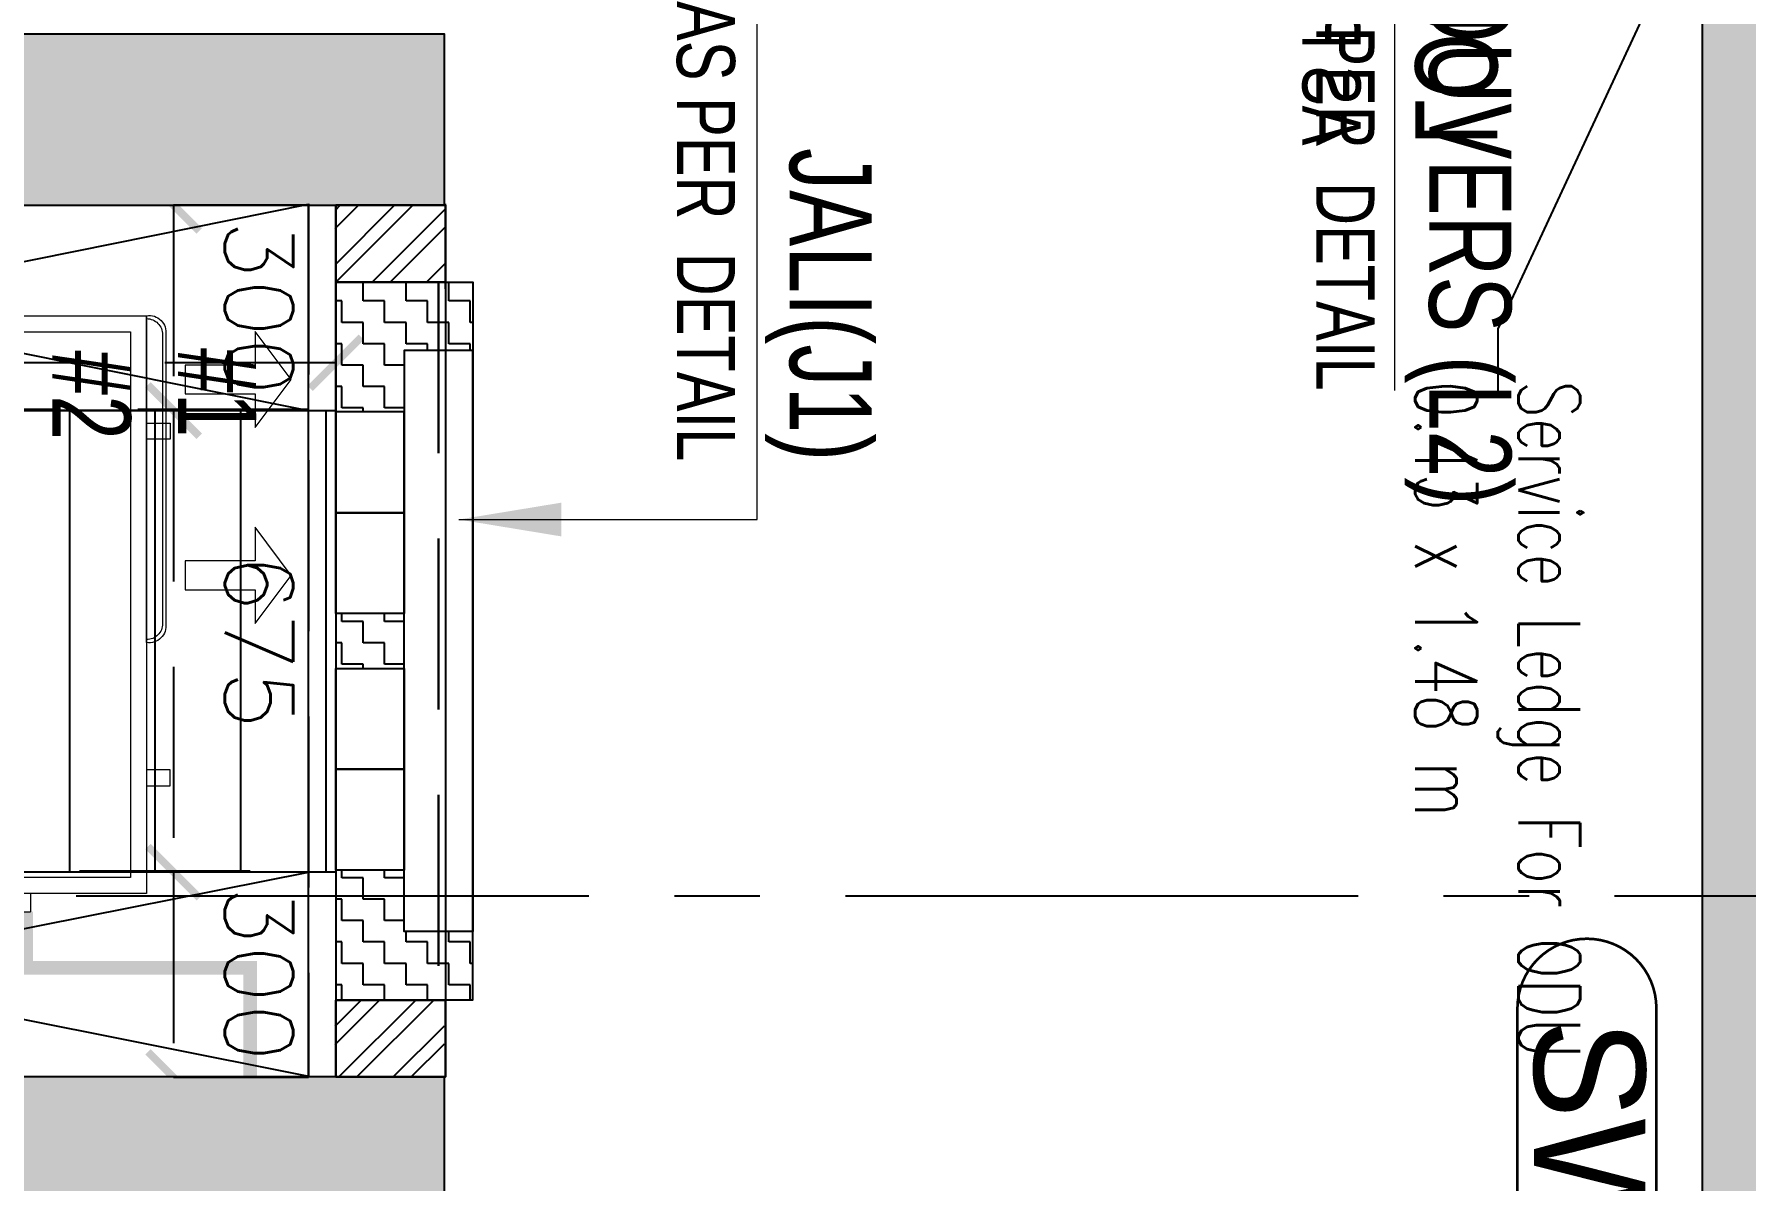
# Model space of a CAD drawing. Header units: millimetres. Extents: x -414464 to 1686, y -90036 to 108605.
# Drawn here: x -103731 to -101228, y -74787 to -73110 of the extents above; entities that cross this region are included whole.
import ezdxf
from ezdxf import colors
from ezdxf.entities.mleader import LeaderData, LeaderLine
from ezdxf.math import Vec2, Vec3

# ---------------------------------------------------------------- set-up
doc = ezdxf.new("R2010")
doc.units = ezdxf.units.MM
doc.header["$LTSCALE"] = 1000
doc.header["$MEASUREMENT"] = 0
for name, pattern in [('$1$AUDIT_D_120904163729-0', [0]), ('$36$HIDDEN', [0.375, 0.25, -0.125]), ('3BHK-A$1$AUDIT_D_120904163729-0', [0]), ('3BHK-A$1$PHANTOM2', [1.25, 0.625, -0.125, 0.125, -0.125, 0.125, -0.125]), ('AUDIT_D_120904163729-0', [0]), ('T8(T9 IS SIMILAR) - DIMENSION & TEXTING$1$AUDIT_D_120904163729-0', [0]), ('T8(T9 IS SIMILAR) - DIMENSION & TEXTING$1$HIDDEN', [0.375, 0.25, -0.125]), ('T8(T9 IS SIMILAR) - TYPICAL FLOOR ELEVATION$1$AUDIT_D_120904163729-0', [0]), ('T8(T9 IS SIMILAR) - TYPICAL FLOOR ELEVATION$1$HIDDEN', [0.375, 0.25, -0.125]), ('T8(T9 IS SIMILAR)$1$$0$HIDDEN', [0.375, 0.25, -0.125]), ('T8(T9 IS SIMILAR)$1$HIDDEN', [0.375, 0.25, -0.125]), ('T8_REFUGE COLUMNS$1$CENTER2', [1.125, 0.75, -0.125, 0.125, -0.125])]:
    doc.linetypes.add(name, pattern=pattern)
doc.layers.get('0').update_dxf_attribs({"linetype": 'AUDIT_D_120904163729-0'})
for name, color, linetype in [('$0$A-HATCH -160', 251, '$1$AUDIT_D_120904163729-0'), ('$21$A-DIMENSIONS', 2, '$36$HIDDEN'), ('3BHK-A$1$$1$CUT-OUT', 49, 'Continuous'), ('3BHK-A$1$A-HATCH -160', 251, '3BHK-A$1$AUDIT_D_120904163729-0'), ('3BHK-A$1$CUT-OUT', 49, 'Continuous'), ('3BHK-A$1$ELE 1', 1, 'Continuous'), ('a-rcc', 3, 'Continuous'), ('T8(T9 IS SIMILAR) - DIMENSION & TEXTING$1$A-DIMENSIONS', 2, 'T8(T9 IS SIMILAR) - DIMENSION & TEXTING$1$HIDDEN'), ('T8(T9 IS SIMILAR) - DIMENSION & TEXTING$1$A-PLUMBING', 7, 'T8(T9 IS SIMILAR) - DIMENSION & TEXTING$1$AUDIT_D_120904163729-0'), ('T8(T9 IS SIMILAR) - DIMENSION & TEXTING$1$pl-text', 7, 'Continuous'), ('T8(T9 IS SIMILAR) - TYPICAL FLOOR ELEVATION$1$A-WALL HATCH', 252, 'T8(T9 IS SIMILAR) - TYPICAL FLOOR ELEVATION$1$AUDIT_D_120904163729-0'), ('T8(T9 IS SIMILAR) - TYPICAL FLOOR ELEVATION$1$A-WALL-FEATURES', 6, 'T8(T9 IS SIMILAR) - TYPICAL FLOOR ELEVATION$1$AUDIT_D_120904163729-0'), ('T8(T9 IS SIMILAR)$1$$6$a-beam 2', 50, 'Continuous'), ('T8(T9 IS SIMILAR)$1$S-BEAM', 20, 'T8(T9 IS SIMILAR)$1$$0$HIDDEN'), ('T8_REFUGE COLUMNS$1$A-CENTERLINE', 193, 'T8_REFUGE COLUMNS$1$CENTER2'), ('T8_REFUGE COLUMNS$1$A-RCC COLS', 3, 'Continuous'), ('T8_TYPICAL COLUMNS$1$A-RCC COLS', 3, 'Continuous')]:
    doc.layers.add(name, color=color, linetype=linetype)
for name, color, linetype, lineweight in [('2BHK-A - BACK$1$R0-18-10-2014-T1-1st Podium Floor Plan$0$Text', 2, 'Continuous', 0), ('3BHK-A$1$$1$A-WALL- 160', 6, 'Continuous', 30), ('3BHK-A$1$A-AC DRAIN PIPE', 94, 'Continuous', 18), ('3BHK-A$1$A-ODU', 30, 'Continuous', 20), ('T8(T9 IS SIMILAR) - DIMENSION & TEXTING$1$R0-18-10-2014-T1-1st Podium Floor Plan$0$Text', 2, 'Continuous', 0), ('T8(T9 IS SIMILAR) - TYPICAL FLOOR ELEVATION$1$ELE-1', 4, 'Continuous', 30), ('T8(T9 IS SIMILAR)$1$D&W', 8, 'Continuous', 25), ('T8(T9 IS SIMILAR)$1$SCPL BEAM', 191, 'T8(T9 IS SIMILAR)$1$$0$HIDDEN', 13), ('T8_REFUGE COLUMNS$1$A-COLUMN NO size reduce', 81, 'Continuous', 25)]:
    doc.layers.add(name, color=color, linetype=linetype, lineweight=lineweight)
doc.layers.add('T8_REFUGE COLUMNS$1$COL-HATCH', color=7, linetype='Continuous', lineweight=25, true_color=0xa3a3a3)
doc.styles.add('2BHK-A - BACK$1$ARIAL ARROW', font='swisscl.ttf')
doc.styles.add('2BHK-A - BACK$1$Tahoma', font='tahoma.ttf')
doc.styles.add('T8(T9 IS SIMILAR) - DIMENSION & TEXTING$1$ARIAL ARROW', font='swisscl.ttf')
doc.styles.add('T8(T9 IS SIMILAR) - DIMENSION & TEXTING$1$Romans 1', font='romans.shx', dxfattribs={"height": 100})
doc.styles.add('T8(T9 IS SIMILAR) - DIMENSION & TEXTING$1$SIMPLEX - HT', font='simplex.shx', dxfattribs={"width": 0.7})
doc.styles.add('T8(T9 IS SIMILAR) - DIMENSION & TEXTING$1$Tahoma', font='tahoma.ttf')
doc.styles.add('T8_REFUGE COLUMNS$1$STANDARD', font='GOTHIC.TTF')
doc.dimstyles.new('2BHK-A - BACK$1$SAMATA STD', dxfattribs={"dimtxt": 100, "dimasz": 50, "dimexe": 50, "dimexo": 50, "dimgap": 10, "dimtad": 0, "dimdec": 0, "dimrnd": 5, "dimzin": 0, "dimdsep": 46, "dimtxsty": '2BHK-A - BACK$1$Tahoma', "dimblk": '2BHK-A - BACK$1$_Origin2', "dimcen": -50, "dimdle": 50, "dimclrd": 7, "dimclre": 7, "dimclrt": 7, "dimadec": 0, "dimazin": 0, "dimtfac": 1, "dimtdec": 0, "dimtmove": 1, "dimatfit": 3, "dimfxl": 150, "dimtfill": 1, "dimtolj": 1, "dimtzin": 0, "dimlwd": -1, "dimlwe": -1, "dimarcsym": 0})
doc.dimstyles.new('T8(T9 IS SIMILAR) - DIMENSION & TEXTING$1$ALPINE S', dxfattribs={"dimscale": 0, "dimtxt": 100, "dimasz": 75, "dimexe": 0, "dimexo": 0, "dimgap": 75, "dimtad": 1, "dimdec": 0, "dimzin": 0, "dimdsep": 46, "dimtxsty": 'T8(T9 IS SIMILAR) - DIMENSION & TEXTING$1$Romans 1', "dimblk": 'T8(T9 IS SIMILAR) - DIMENSION & TEXTING$1$_ArchTick', "dimcen": 0.09, "dimclrd": 256, "dimclre": 256, "dimclrt": 7, "dimadec": 0, "dimazin": 0, "dimtfac": 1, "dimtdec": 0, "dimtofl": 0, "dimtmove": 1, "dimatfit": 0, "dimldrblk": 'T8(T9 IS SIMILAR) - DIMENSION & TEXTING$1$_Open90', "dimfxl": 1, "dimtolj": 1, "dimtzin": 0, "dimarcsym": 0})
doc.dimstyles.new('T8(T9 IS SIMILAR) - DIMENSION & TEXTING$1$SAMATA STD', dxfattribs={"dimtxt": 100, "dimasz": 50, "dimexe": 50, "dimexo": 50, "dimgap": 10, "dimtad": 0, "dimdec": 0, "dimrnd": 5, "dimzin": 0, "dimdsep": 46, "dimtxsty": 'T8(T9 IS SIMILAR) - DIMENSION & TEXTING$1$Tahoma', "dimblk": 'T8(T9 IS SIMILAR) - DIMENSION & TEXTING$1$_Origin2', "dimcen": -50, "dimdle": 50, "dimclrd": 7, "dimclre": 7, "dimclrt": 7, "dimadec": 0, "dimazin": 0, "dimtfac": 1, "dimtdec": 0, "dimtmove": 1, "dimatfit": 3, "dimfxl": 150, "dimtfill": 1, "dimtolj": 1, "dimtzin": 0, "dimlwd": -1, "dimlwe": -1, "dimarcsym": 0})
pattern_1 = [(45, (-0.65, 1285.594), (-39.77475644, 39.77475644), []), (45, (25.864, 1285.594), (-39.77475644, 39.77475644), [])]

# ---------------------------------------------------------------- blocks, each defined once
blk = doc.blocks.new('T8_REFUGE COLUMNS')
at = {"layer": 'T8_REFUGE COLUMNS$1$COL-HATCH', "linetype": 'ByBlock'}
h = blk.add_hatch(color=256, dxfattribs=at)
h.dxf.hatch_style = 1
h.paths.add_polyline_path([(1215902.1, -5708099.9), (1213292.1, -5708099.9), (1213292.1, -5707849.9), (1215902.1, -5707849.9)])
h = blk.add_hatch(color=256, dxfattribs=at)
h.dxf.hatch_style = 1
h.paths.add_polyline_path([(1213587.1, -5709939.9), (1213337.1, -5709939.9), (1213337.1, -5714149.9), (1213587.1, -5714149.9)])
h = blk.add_hatch(color=256, dxfattribs=at)
h.dxf.hatch_style = 1
h.paths.add_polyline_path([(1214862.1, -5711799.9), (1215112.1, -5711799.9), (1215112.1, -5709939.9), (1214862.1, -5709939.9)])
at = {"layer": 'T8_REFUGE COLUMNS$1$A-CENTERLINE'}
blk.add_line((1214597.1, -5722853.5), (1214597.1, -5698299.6), dxfattribs=at)
at = {"layer": 'T8_REFUGE COLUMNS$1$A-COLUMN NO size reduce', "linetype": 'ByBlock', "const_width": 3.9}
blk.add_lwpolyline([(1214761.6, -5708370.6, -1), (1214761.6, -5708167.4), (1215365.6, -5708167.4, -1), (1215365.6, -5708370.6)], format="xyb", close=True, dxfattribs=at)
at = {"layer": 'T8_REFUGE COLUMNS$1$A-RCC COLS', "linetype": 'ByBlock'}
for points in [[(1215902.1, -5708099.9), (1213292.1, -5708099.9), (1213292.1, -5707849.9), (1215902.1, -5707849.9)], [(1213587.1, -5709939.9), (1213337.1, -5709939.9), (1213337.1, -5714149.9), (1213587.1, -5714149.9)], [(1214862.1, -5711799.9), (1215112.1, -5711799.9), (1215112.1, -5709939.9), (1214862.1, -5709939.9)]]:
    blk.add_lwpolyline(points, close=True, dxfattribs=at)
at = {"layer": 'T8_REFUGE COLUMNS$1$A-COLUMN NO size reduce', "linetype": 'ByBlock', "insert": (1214777.8, -5708183.7), "char_height": 162.5, "attachment_point": 1, "style": 'T8_REFUGE COLUMNS$1$STANDARD'}
blk.add_mtext_dynamic_manual_height_columns('SW14', width=444.685, gutter_width=500, heights=[0], dxfattribs=at)
blk = doc.blocks.new('T8_TYPICAL COLUMNS')
at = {"layer": 'T8_TYPICAL COLUMNS$1$A-RCC COLS', "linetype": 'ByBlock'}
blk.add_blockref('T8_REFUGE COLUMNS', (0, 0), dxfattribs=at)
blk = doc.blocks.new('3BHK-A$1$odu1')
at = {"layer": '3BHK-A$1$A-ODU'}
for p, q in [((258.1, -900), (258.1, -926.8)), ((271.4, -900), (271.4, -926.8)), ((289, -900), (289, -926.8)), ((302.3, -900), (302.3, -926.8)), ((271.4, -926.8), (258.1, -926.8)), ((302.3, -926.8), (289, -926.8))]:
    blk.add_line(p, q, dxfattribs=at)
for points in [[(88.5, -533), (88.5, -55, 0.504861), (60.4, -82.8), (60.4, -505.3, 0.504861)], [(88.5, -528.7), (88.5, -59.3), (88.5, -59.3, 0.414214), (65.1, -82.8), (65.1, -505.3, 0.414214), (88.5, -528.7)]]:
    blk.add_lwpolyline(points, format="xyb", close=True, dxfattribs=at)
for points in [[(388.5, -900), (388.5, -55), (88.5, -55), (88.5, -900)], [(365.1, -876.5), (365.1, -78.5), (112, -78.5), (112, -876.5)]]:
    blk.add_lwpolyline(points, close=True, dxfattribs=at)
at = {"layer": '3BHK-A$1$A-ODU', "color": 0, "lineweight": 20, "ltscale": 300}
for points in [[(32, -169.4), (-70.1, -169.4), (-70.1, -218.7), (-122.9, -148.3), (-70.1, -77.9), (-70.1, -127.2), (32, -127.2)], [(32, -456), (-70.1, -456), (-70.1, -505.3), (-122.9, -434.9), (-70.1, -364.4), (-70.1, -413.7), (32, -413.7)]]:
    blk.add_lwpolyline(points, close=True, dxfattribs=at)
at = {"layer": '3BHK-A$1$A-ODU', "color": 3}
for points in [[(88.5, -212.3), (53.8, -212.3), (53.8, -235.7), (88.5, -235.7)], [(388.5, -212.3), (463.5, -212.3), (463.5, -235.7), (388.5, -235.7)], [(88.5, -742.7), (53.8, -742.7), (53.8, -719.3), (88.5, -719.3)], [(388.5, -742.7), (463.5, -742.7), (463.5, -719.3), (388.5, -719.3)]]:
    blk.add_lwpolyline(points, dxfattribs=at)
blk = doc.blocks.new('3BHK-A')
at = {"layer": '3BHK-A$1$A-HATCH -160', "linetype": 'ByBlock'}
h = blk.add_hatch(dxfattribs=at)
h.set_pattern_fill('ANSI32', color=256, scale=150)
h.set_pattern_definition(pattern_1)
h.paths.add_polyline_path([(1197682.4, -5709940), (1197794.9, -5709940), (1197794.9, -5710099.8), (1197682.4, -5710099.8)])
h = blk.add_hatch(dxfattribs=at)
h.set_pattern_fill('ANSI32', color=256, scale=150)
h.set_pattern_definition(pattern_1)
h.paths.add_polyline_path([(1198844.9, -5710099.8), (1198957.4, -5710099.8), (1198957.4, -5709939.8), (1198844.9, -5709939.8)])
at = {"layer": '3BHK-A$1$CUT-OUT'}
h = blk.add_hatch(dxfattribs=at)
h.set_pattern_fill('ANSI31', color=256, scale=1000, angle=135)
h.set_pattern_definition([(180, (11267.68, 7945.86), (-2e-14, -125), [])])
h.paths.add_polyline_path([(1198657.1, -5710098.5), (1197982.2, -5710098.5), (1197981.9, -5711639.1), (1198657.1, -5711639.1)])
at = {"layer": '3BHK-A$1$$1$A-WALL- 160', "linetype": 'ByBlock', "elevation": 0}
for points in [[(1197794.9, -5709938.5), (1197682.4, -5709938.5), (1197682.4, -5710098.5), (1197794.9, -5710098.5)], [(1198844.9, -5709938.5), (1198957.4, -5709938.5), (1198957.4, -5710098.5), (1198844.9, -5710098.5)]]:
    blk.add_lwpolyline(points, close=True, dxfattribs=at)
at = {"layer": '3BHK-A$1$$1$CUT-OUT'}
for p, q in [((1198844.9, -5709938.5, 0), (1197794.9, -5709938.5, 0)), ((1198844.9, -5710098.5, 0), (1197794.9, -5710098.5, 0))]:
    blk.add_line(p, q, dxfattribs=at)
at = {"layer": '3BHK-A$1$A-AC DRAIN PIPE', "linetype": '3BHK-A$1$PHANTOM2', "ltscale": 0.1, "const_width": 20, "elevation": 0.1}
blk.add_lwpolyline([(1197924, -5710551.8), (1197842, -5710551.8), (1197842, -5710223.8), (1194188.4, -5710223.8), (1194188.4, -5710890.1), (1192557.7, -5710890.1)], dxfattribs=at)
at = {"layer": '3BHK-A$1$CUT-OUT'}
for p, q in [((1197683.8, -5711639.1, 0), (1197982, -5710138.5, 0.4)), ((1197982, -5711639.1, 0.4), (1197683.8, -5710138.5, 0)), ((1198958.8, -5711639.1, 0), (1198657.1, -5710138.5, 0.4)), ((1198657.1, -5711639.1, 0.4), (1198958.8, -5710138.5, 0))]:
    blk.add_line(p, q, dxfattribs=at)
at = {"layer": '3BHK-A$1$CUT-OUT', "elevation": 0.4}
blk.add_lwpolyline([(1198657.1, -5710098.5), (1197982.2, -5710098.5), (1197981.9, -5711639.1), (1198657.1, -5711639.1)], close=True, dxfattribs=at)
at = {"layer": '3BHK-A$1$ELE 1', "linetype": 'ByBlock'}
for p, q in [((1197683.8, -5710138.5, 0), (1198957.5, -5710138.5, -0.5)), ((1197982, -5710138.5, 0.4), (1197982, -5711639.1, 0.4)), ((1198657.1, -5710138.5, 0.4), (1198657.1, -5711639.1, 0.4))]:
    blk.add_line(p, q, dxfattribs=at)
at = {"layer": '3BHK-A$1$A-ODU', "rotation": 270.0000792536792}
blk.add_blockref('3BHK-A$1$odu1', (1198850.8, -5710287, 0.1), dxfattribs=at)
blk = doc.blocks.new('2BHK-A - BACK$1$_Origin2')
at = {"color": 0, "linetype": 'ByBlock', "lineweight": -2}
blk.add_line((-0.5, 0), (-1, 0), dxfattribs=at)
for radius in [0.5, 0.25]:
    blk.add_circle((0, 0), radius, dxfattribs=at)
blk = doc.blocks.new('T8(T9 IS SIMILAR) - TYPICAL FLOOR ELEVATION$1$JG')
at = {"layer": 'T8(T9 IS SIMILAR) - TYPICAL FLOOR ELEVATION$1$A-WALL HATCH', "linetype": 'ByBlock'}
h = blk.add_hatch(dxfattribs=at)
h.set_pattern_fill('ZIGZAG', color=256, scale=250)
h.set_pattern_definition([(0, (0, 0), (31.25, 31.25), [31.25, -31.25]), (90, (31.25, 0), (-31.25, 31.25), [31.25, -31.25])])
h.paths.add_polyline_path([(1133312.3, -5722820.5), (1133392.5, -5722820.5), (1133392.5, -5722720.5), (1133312.3, -5722720.5)])
edge = h.paths.add_edge_path()
edge.add_line((1133877.2, -5722870.5), (1133877.2, -5722920.5))
edge.add_line((1133877.2, -5722920.5), (1133777.2, -5722920.5))
edge.add_line((1133777.2, -5722920.5), (1133777.2, -5722870.5))
edge.add_line((1133777.2, -5722870.5), (1133777.2, -5722820.5))
edge.add_line((1133777.2, -5722820.5), (1133687.4, -5722820.5))
edge.add_line((1133687.4, -5722820.5), (1133687.4, -5722720.5))
edge.add_line((1133687.4, -5722720.5), (1133877.2, -5722720.6))
edge.add_line((1133877.2, -5722720.6), (1133877.2, -5722870.5))
edge.add_line((1132827.4, -5722870.5), (1132827.4, -5722920.5))
edge.add_line((1132827.4, -5722920.5), (1132927.4, -5722920.5))
edge.add_line((1132927.4, -5722920.5), (1132927.4, -5722870.5))
edge.add_line((1132927.4, -5722870.5), (1132927.4, -5722820.5))
edge.add_line((1132927.4, -5722820.5), (1133017.4, -5722820.5))
edge.add_line((1133017.4, -5722820.5), (1133017.4, -5722720.5))
edge.add_line((1133017.4, -5722720.5), (1132827.4, -5722720.5))
edge.add_line((1132827.4, -5722720.5), (1132827.4, -5722870.5))
at = {"layer": 'T8(T9 IS SIMILAR) - TYPICAL FLOOR ELEVATION$1$A-WALL-FEATURES', "color": 3, "elevation": -1.3}
for points in [[(1132827.4, -5722870.5), (1132827.4, -5722870.5), (1132827.4, -5722920.5), (1132927.4, -5722920.5), (1132927.4, -5722870.5), (1132927.4, -5722820.5), (1133017.4, -5722820.5), (1133017.4, -5722720.5), (1132827.4, -5722720.5), (1132827.4, -5722870.5)], [(1133877.2, -5722870.5), (1133877.2, -5722870.5), (1133877.2, -5722920.5), (1133777.2, -5722920.5), (1133777.2, -5722870.5), (1133777.2, -5722820.5), (1133687.4, -5722820.5), (1133687.4, -5722720.5), (1133877.2, -5722720.6), (1133877.2, -5722870.5)]]:
    blk.add_lwpolyline(points, dxfattribs=at)
blk.add_lwpolyline([(1133312.3, -5722820.5), (1133392.5, -5722820.5), (1133392.5, -5722720.5), (1133312.3, -5722720.5)], close=True, dxfattribs=at)
at = {"layer": 'T8(T9 IS SIMILAR) - TYPICAL FLOOR ELEVATION$1$ELE-1', "color": 5}
for p, q in [((1133017.4, -5722720.5, -1.3), (1133312.3, -5722720.5, -1.3)), ((1133164.8, -5722820.5, -1.3), (1133164.8, -5722720.5, -1.3)), ((1133687.4, -5722720.5, -1.3), (1133392.5, -5722720.5, -1.3)), ((1133539.9, -5722820.5, -1.3), (1133539.9, -5722720.5, -1.3)), ((1133312.3, -5722820.5, -1.3), (1133017.4, -5722820.5, -1.3)), ((1133392.5, -5722820.5, -1.3), (1133687.4, -5722820.5, -1.3)), ((1132927.4, -5722920.5, -1.3), (1133777.2, -5722920.5, -1.3))]:
    blk.add_line(p, q, dxfattribs=at)
at = {"layer": 'T8(T9 IS SIMILAR) - TYPICAL FLOOR ELEVATION$1$ELE-1', "color": 5, "linetype": 'T8(T9 IS SIMILAR) - TYPICAL FLOOR ELEVATION$1$HIDDEN'}
blk.add_line((1133877.2, -5722870.5, -1.3), (1132827.4, -5722870.5, -1.3), dxfattribs=at)
blk = doc.blocks.new('T8(T9 IS SIMILAR) - TYPICAL FLOOR ELEVATION')
at = {"layer": 'T8(T9 IS SIMILAR) - TYPICAL FLOOR ELEVATION$1$A-WALL-FEATURES', "linetype": 'ByBlock', "rotation": 180}
blk.add_blockref('T8(T9 IS SIMILAR) - TYPICAL FLOOR ELEVATION$1$JG', (2347576.9, -11432819.1, 1.8), dxfattribs=at)
blk = doc.blocks.new('T8(T9 IS SIMILAR) - DIMENSION & TEXTING$1$_Origin2')
at = {"color": 0, "linetype": 'ByBlock', "lineweight": -2}
blk.add_line((-0.5, 0), (-1, 0), dxfattribs=at)
for radius in [0.5, 0.25]:
    blk.add_circle((0, 0), radius, dxfattribs=at)
blk = doc.blocks.new('T8(T9 IS SIMILAR) - DIMENSION & TEXTING$1$_ArchTick')
at = {"color": 0, "linetype": 'ByBlock', "const_width": 0.15}
blk.add_lwpolyline([(-0.5, -0.5), (0.5, 0.5)], dxfattribs=at)
blk = doc.blocks.new('*D1402')
at = {"layer": 'T8(T9 IS SIMILAR) - DIMENSION & TEXTING$1$A-DIMENSIONS', "linetype": 'T8(T9 IS SIMILAR) - DIMENSION & TEXTING$1$HIDDEN', "lineweight": -2, "transparency": 16777216}
for p, q in [((1213587.3, -5710138.5), (1213587.3, -5710336)), ((1213887.5, -5710138.5), (1213887.5, -5710336))]:
    blk.add_line(p, q, dxfattribs=at)
at = {"layer": 'T8(T9 IS SIMILAR) - DIMENSION & TEXTING$1$A-DIMENSIONS', "lineweight": -2, "transparency": 16777216}
blk.add_line((1213587.3, -5710336), (1213887.5, -5710336), dxfattribs=at)
at = {"layer": 'T8(T9 IS SIMILAR) - DIMENSION & TEXTING$1$A-DIMENSIONS', "linetype": 'ByBlock', "lineweight": -2, "transparency": 16777216, "xscale": 75, "yscale": 75, "zscale": 75, "rotation": 180}
blk.add_blockref('T8(T9 IS SIMILAR) - DIMENSION & TEXTING$1$_ArchTick', (1213587.3, -5710336), dxfattribs=at)
at = {"layer": 'T8(T9 IS SIMILAR) - DIMENSION & TEXTING$1$A-DIMENSIONS', "linetype": 'ByBlock', "lineweight": -2, "transparency": 16777216, "xscale": 75, "yscale": 75, "zscale": 75}
blk.add_blockref('T8(T9 IS SIMILAR) - DIMENSION & TEXTING$1$_ArchTick', (1213887.5, -5710336), dxfattribs=at)
at = {"layer": 'T8(T9 IS SIMILAR) - DIMENSION & TEXTING$1$A-DIMENSIONS', "color": 7, "linetype": 'ByBlock', "transparency": 16777216, "insert": (1213737.4, -5710211), "char_height": 100, "attachment_point": 5, "style": 'T8(T9 IS SIMILAR) - DIMENSION & TEXTING$1$Romans 1'}
blk.add_mtext('\\A1;300', dxfattribs=at)
blk = doc.blocks.new('T8(T9 IS SIMILAR) - DIMENSION & TEXTING$1$_Open90')
at = {"color": 0, "linetype": 'ByBlock', "lineweight": -2}
for p, q in [((-0.5, 0.5), (0, 0)), ((0, 0), (-1, 0)), ((0, 0), (-0.5, -0.5))]:
    blk.add_line(p, q, dxfattribs=at)
blk = doc.blocks.new('*D1403')
at = {"layer": 'T8(T9 IS SIMILAR) - DIMENSION & TEXTING$1$A-DIMENSIONS', "linetype": 'T8(T9 IS SIMILAR) - DIMENSION & TEXTING$1$HIDDEN', "lineweight": -2, "transparency": 16777216}
for p, q in [((1213643.5, -5710098.8), (1213817.6, -5710098.8)), ((1213643.7, -5711639.2), (1213817.6, -5711639.2))]:
    blk.add_line(p, q, dxfattribs=at)
at = {"layer": 'T8(T9 IS SIMILAR) - DIMENSION & TEXTING$1$A-DIMENSIONS', "lineweight": -2, "transparency": 16777216}
blk.add_line((1213817.6, -5710098.8), (1213817.6, -5711639.2), dxfattribs=at)
at = {"layer": 'T8(T9 IS SIMILAR) - DIMENSION & TEXTING$1$A-DIMENSIONS', "linetype": 'ByBlock', "lineweight": -2, "transparency": 16777216, "xscale": 75, "yscale": 75, "zscale": 75}
for p, rotation in [((1213817.6, -5710098.8), 90), ((1213817.6, -5711639.2), 270)]:
    blk.add_blockref('T8(T9 IS SIMILAR) - DIMENSION & TEXTING$1$_ArchTick', p, dxfattribs=dict(at, rotation=rotation))
at = {"layer": 'T8(T9 IS SIMILAR) - DIMENSION & TEXTING$1$A-DIMENSIONS', "color": 7, "linetype": 'ByBlock', "transparency": 16777216, "insert": (1213692.6, -5710869), "char_height": 100, "attachment_point": 5, "rotation": 90, "style": 'T8(T9 IS SIMILAR) - DIMENSION & TEXTING$1$Romans 1'}
blk.add_mtext('\\A1;1540', dxfattribs=at)
blk = doc.blocks.new('*D1249')
at = {"layer": 'T8(T9 IS SIMILAR) - DIMENSION & TEXTING$1$A-DIMENSIONS', "linetype": 'T8(T9 IS SIMILAR) - DIMENSION & TEXTING$1$HIDDEN', "lineweight": -2, "transparency": 16777216}
for p, q in [((1213887.5, -5710138.5), (1213887.5, -5710336)), ((1214562.6, -5710138.5), (1214562.6, -5710336))]:
    blk.add_line(p, q, dxfattribs=at)
at = {"layer": 'T8(T9 IS SIMILAR) - DIMENSION & TEXTING$1$A-DIMENSIONS', "lineweight": -2, "transparency": 16777216}
blk.add_line((1213887.5, -5710336), (1214562.6, -5710336), dxfattribs=at)
at = {"layer": 'T8(T9 IS SIMILAR) - DIMENSION & TEXTING$1$A-DIMENSIONS', "linetype": 'ByBlock', "lineweight": -2, "transparency": 16777216, "xscale": 75, "yscale": 75, "zscale": 75, "rotation": 180}
blk.add_blockref('T8(T9 IS SIMILAR) - DIMENSION & TEXTING$1$_ArchTick', (1213887.5, -5710336), dxfattribs=at)
at = {"layer": 'T8(T9 IS SIMILAR) - DIMENSION & TEXTING$1$A-DIMENSIONS', "linetype": 'ByBlock', "lineweight": -2, "transparency": 16777216, "xscale": 75, "yscale": 75, "zscale": 75}
blk.add_blockref('T8(T9 IS SIMILAR) - DIMENSION & TEXTING$1$_ArchTick', (1214562.6, -5710336), dxfattribs=at)
at = {"layer": 'T8(T9 IS SIMILAR) - DIMENSION & TEXTING$1$A-DIMENSIONS', "color": 7, "linetype": 'ByBlock', "transparency": 16777216, "insert": (1214225, -5710211), "char_height": 100, "attachment_point": 5, "style": 'T8(T9 IS SIMILAR) - DIMENSION & TEXTING$1$Romans 1'}
blk.add_mtext('\\A1;675', dxfattribs=at)
blk = doc.blocks.new('*D1250')
at = {"layer": 'T8(T9 IS SIMILAR) - DIMENSION & TEXTING$1$A-DIMENSIONS', "linetype": 'T8(T9 IS SIMILAR) - DIMENSION & TEXTING$1$HIDDEN', "lineweight": -2, "transparency": 16777216}
for p, q in [((1214562.6, -5710138.5), (1214562.6, -5710336)), ((1214862.8, -5710138.5), (1214862.8, -5710336))]:
    blk.add_line(p, q, dxfattribs=at)
at = {"layer": 'T8(T9 IS SIMILAR) - DIMENSION & TEXTING$1$A-DIMENSIONS', "lineweight": -2, "transparency": 16777216}
blk.add_line((1214562.6, -5710336), (1214862.8, -5710336), dxfattribs=at)
at = {"layer": 'T8(T9 IS SIMILAR) - DIMENSION & TEXTING$1$A-DIMENSIONS', "linetype": 'ByBlock', "lineweight": -2, "transparency": 16777216, "xscale": 75, "yscale": 75, "zscale": 75, "rotation": 180}
blk.add_blockref('T8(T9 IS SIMILAR) - DIMENSION & TEXTING$1$_ArchTick', (1214562.6, -5710336), dxfattribs=at)
at = {"layer": 'T8(T9 IS SIMILAR) - DIMENSION & TEXTING$1$A-DIMENSIONS', "linetype": 'ByBlock', "lineweight": -2, "transparency": 16777216, "xscale": 75, "yscale": 75, "zscale": 75}
blk.add_blockref('T8(T9 IS SIMILAR) - DIMENSION & TEXTING$1$_ArchTick', (1214862.8, -5710336), dxfattribs=at)
at = {"layer": 'T8(T9 IS SIMILAR) - DIMENSION & TEXTING$1$A-DIMENSIONS', "color": 7, "linetype": 'ByBlock', "transparency": 16777216, "insert": (1214711.7, -5710211), "char_height": 100, "attachment_point": 5, "style": 'T8(T9 IS SIMILAR) - DIMENSION & TEXTING$1$Romans 1'}
blk.add_mtext('\\A1;300', dxfattribs=at)
blk = doc.blocks.new('2BHK-A - BACK')
at = {"layer": '2BHK-A - BACK$1$R0-18-10-2014-T1-1st Podium Floor Plan$0$Text', "insert": (1199044.9, -5708686.2, 0), "char_height": 120, "width": 3557.379, "attachment_point": 7, "style": '2BHK-A - BACK$1$ARIAL ARROW'}
blk.add_mtext('LOUVERS\\P{\\H0.70833x;AS PER  DETAIL}', dxfattribs=at)
at = {"layer": '2BHK-A - BACK$1$R0-18-10-2014-T1-1st Podium Floor Plan$0$Text'}
blk.add_leader([(1199816.8, -5708099.9), (1199816.8, -5708550.5), (1198982.9, -5708550.5)], dimstyle='2BHK-A - BACK$1$SAMATA STD', override={"dimscale": 1, "dimasz": 150, "dimclrd": 2, "dimfxlon": 1, "dimarcsym": 1}, dxfattribs=at)
blk = doc.blocks.new('T8(T9 IS SIMILAR) - DIMENSION & TEXTING$1$A$C77D62699')
at = {"layer": 'T8(T9 IS SIMILAR) - DIMENSION & TEXTING$1$pl-text', "lineweight": 13, "ltscale": 100}
ml = blk.add_multileader_mtext('Standard', dxfattribs=at)
ml.set_content('\\pxql,t45;{\\C256;Service Ledge For ODU \\P0.43 x 1.48 m}', color=4, style='T8(T9 IS SIMILAR) - DIMENSION & TEXTING$1$SIMPLEX - HT')
ml.set_leader_properties(color=256, linetype='ByLayer', lineweight=-1)
ml.build(insert=Vec2(0, 0))
ml.multileader.update_dxf_attribs({"text_left_attachment_type": 2, "text_right_attachment_type": 2, "dogleg_length": 100, "arrow_head_size": 45.3})
ctx = ml.context
ctx.base_point, ctx.char_height, ctx.arrow_head_size, ctx.landing_gap_size, ctx.plane_origin, ctx.plane_x_axis, ctx.plane_y_axis = Vec3(7592.9, 5474.7), 90.524, 45.3, 22.6, Vec3(7113.3, 4739), Vec3(-1, -0.000124), Vec3(0.000124, -1)
ctx.left_attachment, ctx.right_attachment, ctx.text_align_type = 2, 2, 2
notes = []
notes.append((ctx, [(1, (1, 1, 0), (6315.6, 5474.6), (1, 0.000124), 90.5, [(2, [(5330.1, 5932.8)], 0, [])])]))
ctx.mtext.insert, ctx.mtext.text_direction, ctx.mtext.rotation, ctx.mtext.width, ctx.mtext.alignment, ctx.mtext.flow_direction = Vec3(7533.1, 5595.4), Vec3(1, 0.000124), 0.000124, 1141.488, 3, 5
for ctx, leaders in notes:
    for number, flags, end, landing, length, lines in leaders:
        leader = LeaderData()
        leader.index, (leader.has_last_leader_line, leader.has_dogleg_vector, leader.attachment_direction) = number, flags
        leader.last_leader_point, leader.dogleg_vector, leader.dogleg_length = Vec3(end), Vec3(landing), length
        for number, points, colour, breaks in lines:
            line = LeaderLine()
            line.index, line.vertices, line.color, line.breaks = number, Vec3.list(points), colors.encode_raw_color(colour), breaks
            leader.lines.append(line)
        ctx.leaders.append(leader)
blk = doc.blocks.new('T8(T9 IS SIMILAR) - DIMENSION & TEXTING')
at = {"layer": 'T8(T9 IS SIMILAR) - DIMENSION & TEXTING$1$A-PLUMBING', "linetype": 'ByBlock'}
blk.add_blockref('T8(T9 IS SIMILAR) - DIMENSION & TEXTING$1$A$C77D62699', (1207452.3, -5713874), dxfattribs=at)
at = {"layer": 'T8(T9 IS SIMILAR) - DIMENSION & TEXTING$1$R0-18-10-2014-T1-1st Podium Floor Plan$0$Text', "style": 'T8(T9 IS SIMILAR) - DIMENSION & TEXTING$1$ARIAL ARROW'}
for s, insert, char_height, width, attachment_point in [('LOUVERS (L2)\\P{\\H0.70833x;AS PER  DETAIL}', (1213185.3, -5708379.6), 120, 3557.379, 1), ('JALI(J1)\\P{\\H0.70833x;AS PER  DETAIL}', (1213961.6, -5709314.9, 0.5), 120, 3557.379, 3), ('#1', (1213926.8, -5710329.8, 0), 114.75, 1512.561, 9), ('#2', (1213930.4, -5710513.4, 0), 114.75, 1512.561, 9)]:
    blk.add_mtext(s, dxfattribs=dict(at, insert=insert, char_height=char_height, width=width, attachment_point=attachment_point))
at = {"layer": 'T8(T9 IS SIMILAR) - DIMENSION & TEXTING$1$A-DIMENSIONS', "linetype": 'ByBlock'}
dim = blk.add_linear_dim(base=(1213817.6, -5711639.2), p1=(1213643.5, -5710098.8), p2=(1213643.7, -5711639.2), angle=270, dimstyle='T8(T9 IS SIMILAR) - DIMENSION & TEXTING$1$ALPINE S', override={"dimscale": 1, "dimfxl": 5, "dimarcsym": 1}, dxfattribs=at)
dim.commit()
dim.dimension.update_dxf_attribs({"geometry": '*D1403', "text_midpoint": (1213692.6, -5710869)})
for base, p1, p2, picture, middle in [((1213887.5, -5710336), (1213587.3, -5710138.5, 0), (1213887.5, -5710138.5, 0.9), '*D1402', (1213737.4, -5710336)), ((1214862.8, -5710336), (1214562.6, -5710138.5), (1214862.8, -5710138.5, 0.5), '*D1250', (1214711.7, -5710336))]:
    dim = blk.add_linear_dim(base=base, p1=p1, p2=p2, dimstyle='T8(T9 IS SIMILAR) - DIMENSION & TEXTING$1$ALPINE S', override={"dimscale": 1, "dimfxl": 5, "dimarcsym": 1}, dxfattribs=at)
    dim.commit()
    dim.dimension.update_dxf_attribs({"geometry": picture, "text_midpoint": middle, "dimtype": 128})
dim = blk.add_linear_dim(base=(1214562.6, -5710336), p1=(1213887.5, -5710138.5, 0.9), p2=(1214562.6, -5710138.5, 0.9), dimstyle='T8(T9 IS SIMILAR) - DIMENSION & TEXTING$1$ALPINE S', override={"dimscale": 1, "dimfxl": 5, "dimarcsym": 1}, dxfattribs=at)
dim.commit()
dim.dimension.update_dxf_attribs({"geometry": '*D1249', "text_midpoint": (1214225, -5710211)})
at = {"layer": 'T8(T9 IS SIMILAR) - DIMENSION & TEXTING$1$R0-18-10-2014-T1-1st Podium Floor Plan$0$Text'}
for points in [[(1213024.6, -5708099.8), (1213024.6, -5708550.4), (1213858.4, -5708550.4)], [(1214046.9, -5709919), (1214046.9, -5709482.5), (1213213, -5709482.5)]]:
    blk.add_leader(points, dimstyle='T8(T9 IS SIMILAR) - DIMENSION & TEXTING$1$SAMATA STD', override={"dimscale": 1, "dimasz": 150, "dimclrd": 2, "dimfxlon": 1, "dimarcsym": 1}, dxfattribs=at)
blk = doc.blocks.new('T8(T9 IS SIMILAR)')
at = {"layer": 'T8(T9 IS SIMILAR)$1$D&W', "linetype": 'ByBlock', "xscale": -1}
for name, p in [('2BHK-A - BACK', (2412544.6, 0)), ('3BHK-A', (2412544.6, 0, 0.5))]:
    blk.add_blockref(name, p, dxfattribs=at)
at = {"layer": 'T8(T9 IS SIMILAR)$1$D&W', "linetype": 'ByBlock'}
blk.add_blockref('T8(T9 IS SIMILAR) - TYPICAL FLOOR ELEVATION', (0, 0), dxfattribs=at)
blk.add_blockref('T8_TYPICAL COLUMNS', (0, 0), dxfattribs=at)
at = {"layer": 'T8(T9 IS SIMILAR)$1$$6$a-beam 2', "linetype": 'ByBlock'}
blk.add_blockref('T8(T9 IS SIMILAR) - DIMENSION & TEXTING', (0, 0), dxfattribs=at)
at = {"layer": 'T8(T9 IS SIMILAR)$1$S-BEAM'}
for p, q in [((1213585, -5709938.6, -0.3), (1214861.4, -5709938.5, -0.3)), ((1213585, -5710138.6, -0.3), (1214861.4, -5710138.5, -0.3))]:
    blk.add_line(p, q, dxfattribs=at)
at = {"layer": 'T8(T9 IS SIMILAR)$1$SCPL BEAM', "linetype": 'T8(T9 IS SIMILAR)$1$HIDDEN', "elevation": -0.3}
blk.add_lwpolyline([(1214560.1, -5710138.5), (1213885.6, -5710138.5), (1213885.3, -5711599.2), (1214560.1, -5711598.8)], close=True, dxfattribs=at)
blk = doc.blocks.new('A$C48506478')
at = {"layer": '$21$A-DIMENSIONS', "linetype": 'ByBlock'}
blk.add_blockref('T8(T9 IS SIMILAR)', (-1195542.6, 5727884.6), dxfattribs=at)
at = {"layer": '$0$A-HATCH -160', "linetype": 'ByBlock'}
blk.add_blockref('T8(T9 IS SIMILAR) - DIMENSION & TEXTING', (-1195542.6, 5727884.6), dxfattribs=at)

msp = doc.modelspace()

# ---------------------------------------------------------------- block references
at = {"layer": 'a-rcc', "linetype": 'ByBlock', "rotation": 270}
msp.add_blockref('A$C48506478', (-121076, -55315.3, 0), dxfattribs=at)

doc.saveas('drawing.dxf')
